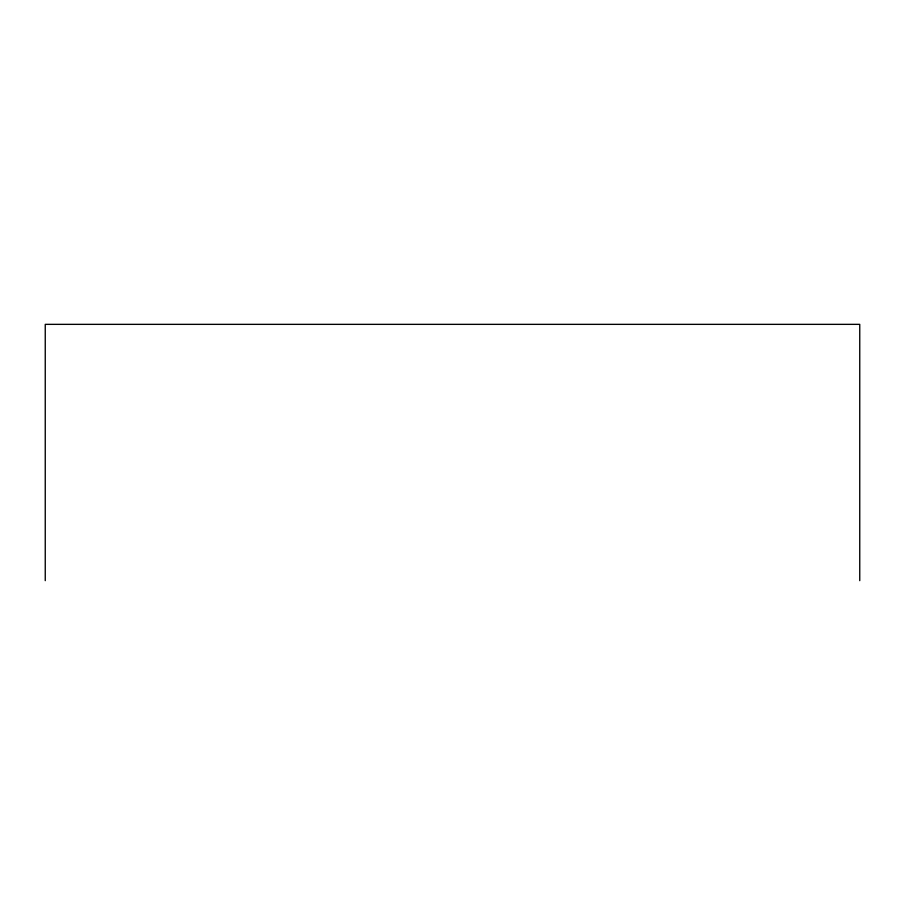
<?xml version="1.0" encoding="UTF-8"?>
<svg xmlns="http://www.w3.org/2000/svg" width="905" height="905" viewBox="0 0 905 905"><rect width="100%" height="100%" fill="white"/><g stroke="black" fill="none" stroke-linecap="round" stroke-linejoin="round"><path stroke-width="1.36" d="M859.75 580.648L859.75 324.352L45.25 324.352L45.25 580.648"/></g></svg>
